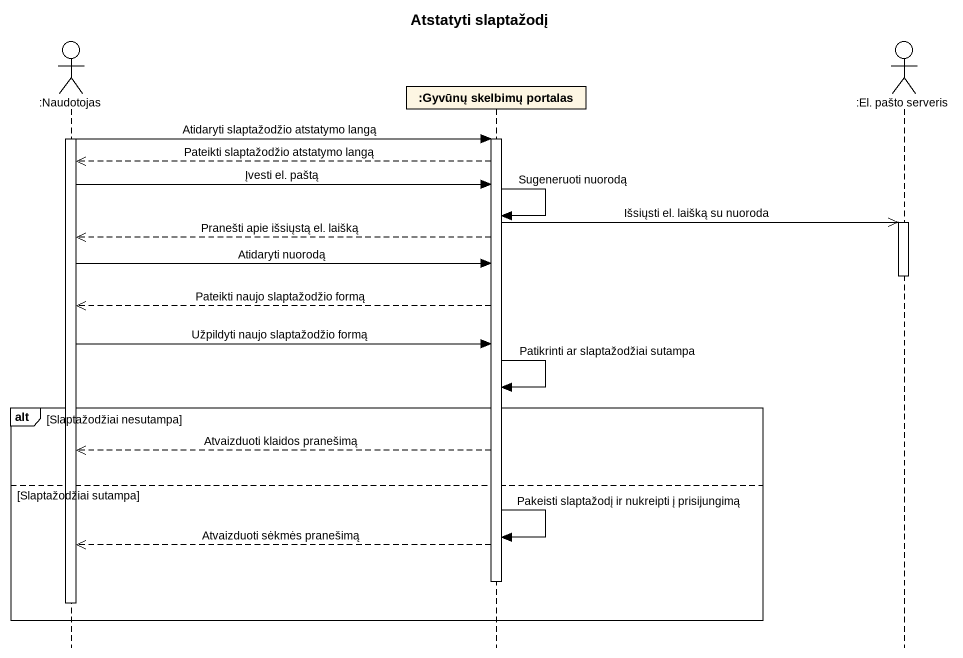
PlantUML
@startuml
title Atstatyti slaptažodį
hide footbox
actor ":Naudotojas" as Naudotojas
participant ":Gyvūnų skelbimų portalas" as Gyvūnų_skelbimų_portalas
actor ":El. pašto serveris" as El_pašto_serveris

activate Naudotojas
Naudotojas -> Gyvūnų_skelbimų_portalas : Atidaryti slaptažodžio atstatymo langą
activate Gyvūnų_skelbimų_portalas
Gyvūnų_skelbimų_portalas -->> Naudotojas : Pateikti slaptažodžio atstatymo langą
Naudotojas -> Gyvūnų_skelbimų_portalas : Įvesti el. paštą
Gyvūnų_skelbimų_portalas -> Gyvūnų_skelbimų_portalas : Sugeneruoti nuorodą
Gyvūnų_skelbimų_portalas ->> El_pašto_serveris : Išsiųsti el. laišką su nuoroda
activate El_pašto_serveris
Gyvūnų_skelbimų_portalas -->> Naudotojas : Pranešti apie išsiųstą el. laišką
Naudotojas -> Gyvūnų_skelbimų_portalas : Atidaryti nuorodą
deactivate El_pašto_serveris
Gyvūnų_skelbimų_portalas -->> Naudotojas : Pateikti naujo slaptažodžio formą
Naudotojas -> Gyvūnų_skelbimų_portalas : Užpildyti naujo slaptažodžio formą
Gyvūnų_skelbimų_portalas -> Gyvūnų_skelbimų_portalas : Patikrinti ar slaptažodžiai sutampa
alt Slaptažodžiai nesutampa
  Gyvūnų_skelbimų_portalas -->> Naudotojas : Atvaizduoti klaidos pranešimą
else Slaptažodžiai sutampa
  Gyvūnų_skelbimų_portalas -> Gyvūnų_skelbimų_portalas : Pakeisti slaptažodį ir nukreipti į prisijungimą
  Gyvūnų_skelbimų_portalas -->> Naudotojas : Atvaizduoti sėkmės pranešimą
  deactivate Gyvūnų_skelbimų_portalas
  deactivate Naudotojas
end
@enduml
